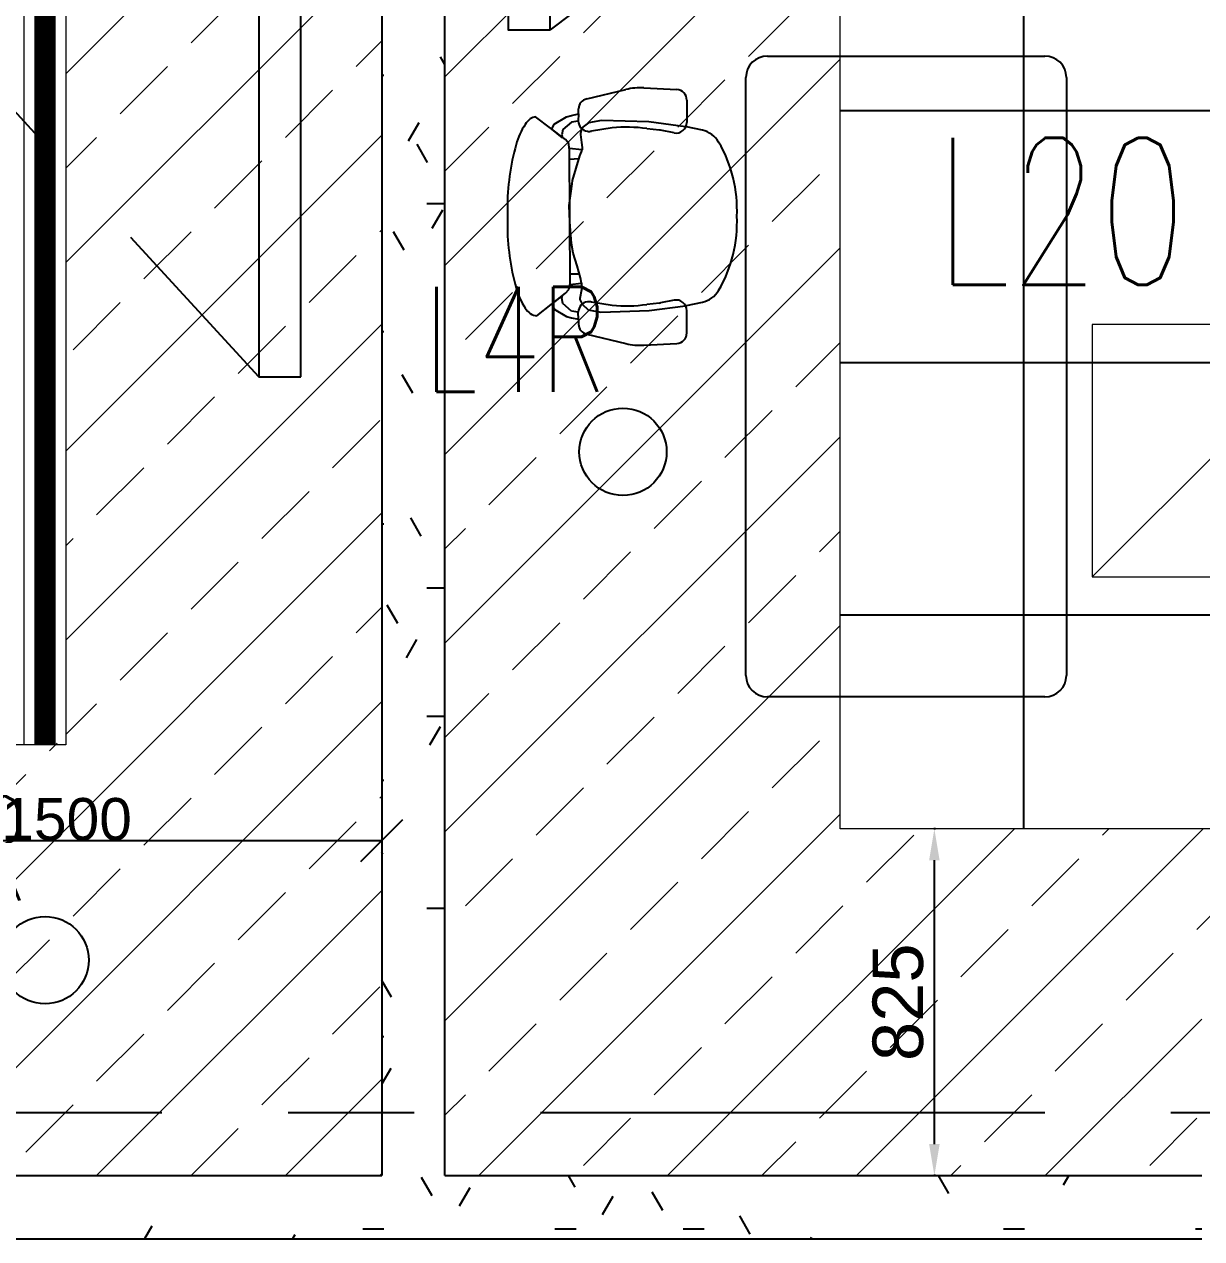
# Model space of a CAD drawing. Header units: millimetres. Extents: x -92759 to 184353, y -15225 to 86714.
# Drawn here: x 62201 to 65001, y 61041 to 63930 of the extents above; entities that cross this region are included whole.
import ezdxf

# ---------------------------------------------------------------- set-up
doc = ezdxf.new("R2010")
doc.units = ezdxf.units.MM
for name, pattern in [('HIDDEN', [0.375, 0.25, -0.125]), ('IDA - Center 2', [1950, 450, -300, 900, -300]), ('IDA - Grid Line', [2100, 1200, -300, 300, -300])]:
    doc.linetypes.add(name, pattern=pattern)
doc.layers.get('Defpoints').update_dxf_attribs({"color": 8})
for name, color, linetype in [('0-1', 9, 'Continuous'), ('A-_FURT----_E', 9, 'Continuous'), ('A-_WALL----_H-1', 9, 'Continuous'), ('A-_WALLPRTN_E', 8, 'Continuous'), ('A-PATT-CONC', 8, 'Continuous'), ('E-_LIGT----_E-', 3, 'Continuous'), ('E-legend', 1, 'Continuous'), ('E-LIGHT----E', 1, 'Continuous'), ('M-_SANIFIXR_E', 9, 'Continuous')]:
    doc.layers.add(name, color=color, linetype=linetype)
doc.layers.add('HFI 9MM FPB', color=94, linetype='Continuous', lineweight=5)
doc.layers.add('S-_ANOTGRID_E-1', color=9, linetype='IDA - Grid Line', true_color=0x808080)
doc.styles.add('Arial', font='arial.ttf')
doc.styles.add('Simplex', font='simplex_.ttf', dxfattribs={"width": 0.7, "height": 450})
doc.styles.get("Standard").update_dxf_attribs({"font": 'arial.ttf'})
doc.dimstyles.new('Home Fibre 02', dxfattribs={"dimscale": 0, "dimtxt": 120, "dimasz": 75, "dimexe": 1.25, "dimexo": 0.625, "dimgap": 25, "dimtad": 1, "dimtoh": 1, "dimdec": 0, "dimtxsty": 'Arial', "dimcen": 2.5, "dimadec": 0, "dimazin": 0, "dimtfac": 1, "dimtdec": 0, "dimtmove": 0, "dimatfit": 3, "dimfxl": 3, "dimarcsym": 0})
doc.dimstyles.new('STANDARD_ACAD', dxfattribs={"dimtxt": 0.18, "dimasz": 0.18, "dimexe": 0.18, "dimexo": 0.0625, "dimgap": 0.09, "dimtad": 0, "dimtih": 1, "dimtoh": 1, "dimdec": 4, "dimzin": 0, "dimdsep": 46, "dimtxsty": 'Standard', "dimcen": 0.09, "dimadec": 0, "dimazin": 0, "dimtfac": 1, "dimtdec": 4, "dimtofl": 0, "dimtmove": 0, "dimatfit": 3, "dimfxl": 1, "dimtolj": 1, "dimtzin": 0, "dimarcsym": 0})
pattern_1 = [(0, (-11670.95, 40338.29), (609.6, 152.4), [50.292, -406.908, 50.292, -406.908, -2438.4]), (0, (-11670.95, 40338.29), (609.6, 152.4), [-914.4, 50.292, -864.108, 50.292, -406.908, -1066.8]), (0, (-11670.95, 40338.29), (609.6, 152.4), [-2286, 50.292, -254.508, 50.292, -711.708]), (120, (-11442.35, 40414.49), (-436.7823, 451.7291), [50.292, -406.908, 50.292, -406.908, -2438.4]), (120, (-11442.35, 40414.49), (-436.7823, 451.7291), [-914.4, 50.292, -864.108, 50.292, -406.908, -1066.8]), (120, (-11442.35, 40414.49), (-436.7823, 451.7291), [-2286, 50.292, -254.508, 50.292, -711.708]), (240, (-11366.15, 40719.29), (-172.8177, -604.1291), [50.292, -406.908, 50.292, -406.908, -2438.4]), (240, (-11366.15, 40719.29), (-172.8177, -604.1291), [-914.4, 50.292, -864.108, 50.292, -406.908, -1066.8]), (240, (-11366.15, 40719.29), (-172.8177, -604.1291), [-2286, 50.292, -254.508, 50.292, -711.708])]

# ---------------------------------------------------------------- blocks, each defined once
blk = doc.blocks.new('Steelcase_AM_Table_Conference_Groupwork_Training_NonFlip - 30D x 60W-8500136-2ND STOREY Copy 1')
at = {"layer": 'A-_FURT----_E'}
for p, q in [((-727.6, 444.5), (694.8, 444.5)), ((-778.4, -266.7), (-778.4, 393.7)), ((745.6, 393.7), (745.6, -266.7)), ((694.8, -317.5), (-727.6, -317.5))]:
    blk.add_line(p, q, dxfattribs=at)
for centre, start, end in [((-727.6, 393.7), 90, 180), ((694.8, 393.7), 0, 90), ((-727.6, -266.7), 180, 270), ((694.8, -266.7), 270, 0)]:
    blk.add_arc(centre, 50.8, start, end, dxfattribs=at)
blk = doc.blocks.new('HermanMiller_Seating_NewAeronWorkChairASize - A Size Low-Hgt Range Adj Std Tlt Hgt Adj Plus Pivot Arms Leather Armpads Basic Back Sup-8509503-2ND STOREY Copy 1')
at = {"layer": 'A-_FURT----_E'}
for p, q in [((-70.1, 279.3), (22.9, 301.4)), ((66, 305.3), (143.9, 301.4)), ((168, 276), (168, 223.2)), ((-120.9, 182.1), (-191.8, 236.5)), ((-147.9, 219.2), (-117.8, 236.6)), ((-117.8, 236.6), (-106.6, 239.8)), ((-106.6, 239.8), (-89.9, 243.1)), ((-89.9, 243.1), (-90.2, 226.4)), ((-89.9, 243.1), (-89.6, 255.1)), ((-153.3, 207.1), (-147.9, 219.2)), ((-127.5, 186.8), (-153.3, 207.1)), ((-127.3, 206.5), (-128.9, 193.8)), ((-106.6, 223.9), (-127.3, 206.5)), ((-90.2, 226.4), (-106.6, 223.9)), ((-81.7, 210), (-85.1, 196.7)), ((-66.2, 222.4), (-81.7, 210)), ((-35.1, 227.3), (-66.2, 222.4)), ((-9.4, 210.4), (-58.5, 202.6)), ((78, 224.5), (-35.1, 227.3)), ((103.4, 205), (73.2, 208.2)), ((165.1, 212.9), (78, 224.5)), ((137.6, 198.2), (105.6, 204.6)), ((167.5, 212.7), (165.1, 212.9)), ((205.1, 204.4), (167.5, 212.7)), ((-128.9, 193.8), (-127.5, 186.8)), ((-113, 172.8), (-120.9, 182.1)), ((-85.1, 196.7), (-85.1, 194)), ((-85.1, 194), (-82.4, 175.4)), ((-82.4, 175.4), (-81.1, 163.5)), ((-111.6, 160.8), (-113, 172.8)), ((-111.6, 160.8), (-110.3, -162.1)), ((-81.1, 158), (-111.6, 160.8)), ((-86.4, 143.5), (-81.1, 156.8)), ((-81.1, 163.5), (-81.1, 158)), ((-111.5, 135.5), (-88.4, 136.9)), ((-103.7, 85.1), (-86.4, 143.5)), ((-111.6, 25.3), (-105, 77.1)), ((-105, 77.1), (-103.7, 85.1)), ((-258.9, 18.3), (-258.9, 0)), ((-110.3, -13.3), (-111.6, 25.3)), ((-258.9, 0), (-258.9, -18.3)), ((-106.3, -65.1), (-110.3, -13.3)), ((-102.3, -87.7), (-106.3, -65.1)), ((-93, -118.3), (-102.3, -87.7)), ((-110.4, -136.9), (-87.7, -136.9)), ((-85.1, -146.2), (-93, -118.3)), ((-113, -174.1), (-110.3, -162.1)), ((-110.3, -162.1), (-82.4, -159.4)), ((-82.4, -159.5), (-85.1, -146.2)), ((-82.4, -159.4), (-82.4, -175.4)), ((-188.6, -236.8), (-120.9, -183.4)), ((-127.5, -188.3), (-153.3, -208.7)), ((-128.9, -195.3), (-127.5, -188.3)), ((-127.3, -208), (-128.9, -195.3)), ((-120.9, -183.4), (-113, -174.1)), ((-82.4, -175.4), (-86.4, -195.4)), ((-86.4, -195.4), (-86.4, -198)), ((-86.4, -198), (-80.8, -209.2)), ((137.6, -199.8), (105.6, -206.2)), ((-153.3, -208.7), (-147.9, -220.7)), ((-147.9, -220.7), (-117.8, -238.2)), ((-106.6, -225.5), (-127.3, -208)), ((-90.2, -228), (-106.6, -225.5)), ((-89.9, -244.7), (-90.2, -228)), ((-80.8, -209.2), (-66.5, -222.9)), ((-66.5, -222.9), (-36.8, -228.5)), ((-9.4, -212), (-58.5, -204.1)), ((-36.8, -228.5), (78.7, -224)), ((103.4, -206.6), (73.2, -209.8)), ((78.7, -224), (165.1, -212.9)), ((165.1, -212.9), (167.5, -212.7)), ((167.5, -212.7), (205, -204.5)), ((168, -277.6), (168, -224.7)), ((-117.8, -238.2), (-106.6, -241.4)), ((-106.6, -241.4), (-89.9, -244.7)), ((-89.9, -244.7), (-89.6, -256.7)), ((-70.1, -280.8), (22.9, -303)), ((66, -306.9), (143.9, -302.9))]:
    blk.add_line(p, q, dxfattribs=at)
for centre, radius, start, end in [((58.2, 153.1), 152.4, 87.0643, 103.3925), ((142.6, 276), 25.4, 0, 87.0643), ((-64.2, 254.5), 25.4, 103.3925, 178.698), ((-176.2, 192.7), 48, 126.1981, 147.6103), ((-188, 208.8), 28, 97.9129, 126.1981), ((-65, 122.2), 179.6, 147.6103, 164.3146), ((-64.9, 227.2), 25.4, 181.636, 262.725), ((-64.9, 227.2), 25.4, 262.725, 284.3814), ((23, -138.3), 350.2, 81.7564, 95.3033), ((100.6, 179.7), 25.4, 78.6901, 83.8298), ((142.6, 223.2), 25.4, 258.6901, 0), ((192.4, 146.3), 59.5, 30.4458, 77.6542), ((-29.5, 15.8), 316.9, 357.1336, 30.4458), ((304.8, 18.3), 563.7, 164.3146, 180), ((304.8, -18.3), 563.7, 180, 195.6854), ((-29.5, -15.8), 316.9, 329.5542, 2.8664), ((-65, -122.2), 179.6, 195.6854, 212.3897), ((142.6, -224.7), 25.4, 0, 101.3099), ((192.4, -146.3), 59.5, 282.2053, 329.5542), ((-176.2, -192.7), 48, 212.3897, 233.8019), ((-64.9, -228.8), 25.4, 97.275, 178.364), ((-64.9, -228.8), 25.4, 75.6186, 97.275), ((23, 136.8), 350.2, 264.6967, 278.2436), ((100.6, -181.3), 25.4, 276.1702, 281.3099), ((-188, -208.8), 28, 233.8019, 268.6864), ((-64.2, -256.1), 25.4, 181.302, 256.6075), ((142.6, -277.6), 25.4, 272.9357, 0), ((58.2, -154.7), 152.4, 256.6075, 272.9357)]:
    blk.add_arc(centre, radius, start, end, dxfattribs=at)
blk = doc.blocks.new('_ArchTick')
at = {"color": 0, "linetype": 'ByBlock', "lineweight": -2}
blk.add_lwpolyline([(-0.5, -0.5), (0.5, 0.5)], dxfattribs=at)
blk = doc.blocks.new('_Oblique')
at = {"color": 0, "linetype": 'ByBlock', "lineweight": -2}
blk.add_line((-0.5, -0.5), (0.5, 0.5), dxfattribs=at)
blk = doc.blocks.new('*D478')
at = {"layer": '0-1', "color": 0, "lineweight": -2, "transparency": 16777216}
for p, q in [((-28749.8, -16825.2), (-28749.8, -17353)), ((-27249.8, -16825.2), (-27249.8, -17353)), ((-28749.8, -17352.8), (-27249.8, -17352.8))]:
    blk.add_line(p, q, dxfattribs=at)
at = {"layer": 'Defpoints', "color": 0, "transparency": 16777216}
for p in [(-28749.8, -16825.1), (-27249.8, -16825.1), (-27249.8, -17352.8)]:
    blk.add_point(p, dxfattribs=at)
at = {"layer": '0-1', "color": 0, "lineweight": -2, "transparency": 16777216, "xscale": 100, "yscale": 100, "zscale": 100, "rotation": 180}
blk.add_blockref('_ArchTick', (-28749.8, -17352.8), dxfattribs=at)
at = {"layer": '0-1', "color": 0, "lineweight": -2, "transparency": 16777216, "xscale": 100, "yscale": 100, "zscale": 100}
blk.add_blockref('_Oblique', (-27249.8, -17352.8), dxfattribs=at)
at = {"layer": '0-1', "color": 0, "transparency": 16777216, "insert": (-27999.8, -17302.7), "char_height": 100, "attachment_point": 5}
blk.add_mtext('\\A1;1500', dxfattribs=at)
blk = doc.blocks.new('*D835')
at = {"layer": 'Defpoints', "color": 0, "transparency": 16777216}
for p in [(-388253.9, -158302.3), (-388250.3, -158302.3), (-388250.3, -159127.3)]:
    blk.add_point(p, dxfattribs=at)
at = {"layer": 'HFI 9MM FPB', "color": 0, "lineweight": -2, "transparency": 16777216}
for p, q in [((-388250.9, -158302.3), (-388255.1, -158302.3)), ((-388253.9, -159052.3), (-388253.9, -158377.3)), ((-388250.9, -159127.3), (-388255.1, -159127.3))]:
    blk.add_line(p, q, dxfattribs=at)
at = {"layer": 'HFI 9MM FPB', "color": 0, "transparency": 16777216}
for points in [[(-388266.4, -158377.3), (-388241.4, -158377.3), (-388253.9, -158302.3)], [(-388266.4, -159052.3), (-388241.4, -159052.3), (-388253.9, -159127.3)]]:
    blk.add_solid(points, dxfattribs=at)
at = {"layer": 'HFI 9MM FPB', "color": 0, "transparency": 16777216, "insert": (-388340.1, -158714.8), "char_height": 120, "attachment_point": 5, "rotation": 90, "style": 'Arial'}
blk.add_mtext('825', dxfattribs=at)
blk = doc.blocks.new('A$C020d881d')
at = {"layer": 'E-legend', "lineweight": 25}
blk.add_circle((818.7, 172), 103.8, dxfattribs=at)
at = {"layer": 'E-legend', "lineweight": 25, "style": 'Simplex', "width": 0.7}
blk.add_text('L4R', height=250, dxfattribs=at).set_placement((345.2, 314.3))
blk = doc.blocks.new('L20')
at = {"layer": 'E-LIGHT----E', "lineweight": 5}
blk.add_line((-300, -300), (300, 300), dxfattribs=at)
blk.add_lwpolyline([(-300, -300), (300, -300), (300, 300), (-300, 300)], close=True, dxfattribs=at)
at = {"layer": 'E-LIGHT----E', "lineweight": 5, "style": 'Simplex', "width": 0.7}
blk.add_text('L20', height=350, dxfattribs=at).set_placement((-673.7, 394.3))
blk = doc.blocks.new('EL_B8_L2_R4')
at = {"color": 1, "linetype": 'HIDDEN', "ltscale": 20, "const_width": 50}
blk.add_lwpolyline([(-28051.3, -17125), (-28051.3, -12325)], dxfattribs=at)
at = {"layer": 'E-_LIGT----_E-', "ltscale": 0.5}
for p in [(-27495.3, -16600.4), (-28869.9, -17809.5)]:
    blk.add_blockref('A$C020d881d', p, dxfattribs=at)
at = {"layer": 'E-legend', "color": 0}
blk.add_blockref('L20', (-25260.5, -16425.8), dxfattribs=at)
blk = doc.blocks.new('1599_FURN_RHH_BLK8 _NEW__2ND STY_dwg-10261561-BLK8_RHH_2ND STOREY PLAN')
at = {"layer": '0-1', "linetype": 'IDA - Center 2'}
for p, q in [((-24302.3, -13499.1), (-26849.8, -15425.1)), ((-27542.4, -16250.1), (-28944.3, -14725.1))]:
    blk.add_line(p, q, dxfattribs=at)
at = {"layer": '0-1'}
for points in [[(-26849.8, -15425.1), (-26849.8, -11575.1), (-26949.8, -11575.1), (-26949.8, -15425.1), (-26849.8, -15425.1)], [(-27442.4, -16250.1), (-27442.4, -13200.1), (-27542.4, -13200.1), (-27542.4, -16250.1), (-27442.4, -16250.1)]]:
    blk.add_lwpolyline(points, dxfattribs=at)
at = {"layer": 'A-_FURT----_E', "rotation": 90}
blk.add_blockref('Steelcase_AM_Table_Conference_Groupwork_Training_NonFlip - 30D x 60W-8500136-2ND STOREY Copy 1', (-25939.3, -16232.7), dxfattribs=at)
at = {"layer": 'A-_FURT----_E'}
blk.add_blockref('HermanMiller_Seating_NewAeronWorkChairASize - A Size Low-Hgt Range Adj Std Tlt Hgt Adj Plus Pivot Arms Leather Armpads Basic Back Sup-8509503-2ND STOREY Copy 1', (-26692.5, -15868.1), dxfattribs=at)
at = {"layer": '0-1'}
dim = blk.add_linear_dim(base=(-27249.8, -17352.8), p1=(-28749.8, -16825.1), p2=(-27249.8, -16825.1), dimstyle='STANDARD_ACAD', override={"dimtxt": 100, "dimasz": 100, "dimtad": 1, "dimdec": 0, "dimblk1": 'ArchTick', "dimblk2": 'Oblique', "dimsah": 1, "dimtmove": 2}, dxfattribs=at)
dim.commit()
dim.dimension.update_dxf_attribs({"geometry": '*D478', "text_midpoint": (-27999.8, -17302.7)})
blk = doc.blocks.new('A$C3019c3af')
at = {"layer": 'A-_WALL----_H-1'}
h = blk.add_hatch(dxfattribs=at)
h.set_pattern_fill('FP_8', color=256, style=0, pattern_type=2)
h.set_pattern_definition(pattern_1)
h.paths.add_polyline_path([(-19500, 28450), (-19500, 37900), (-19650, 37900), (-19650, 28450)])
h = blk.add_hatch(dxfattribs=at)
h.set_pattern_fill('FP_8', color=256, style=0, pattern_type=2)
h.set_pattern_definition(pattern_1)
h.paths.add_polyline_path([(-17100, 28300), (-15175, 28300), (-15175, 28450), (-17100, 28450)])
h.paths.add_polyline_path([(-17700, 28300), (-17700, 28450), (-27300, 28450), (-27300, 28300), (-23188.5, 28300)])
at = {"layer": 'A-_WALLPRTN_E'}
for p, q in [((-19500, 28450), (-19500, 37300)), ((-19650, 35300), (-19650, 28450)), ((-27300, 28450), (-19650, 28450)), ((-19500, 28450), (-17700, 28450)), ((-27300, 28300), (-17700, 28300))]:
    blk.add_line(p, q, dxfattribs=at)
at = {"layer": 'S-_ANOTGRID_E-1'}
blk.add_line((-38173.1, 28600), (13784.7, 28600), dxfattribs=at)
at = {"layer": 'M-_SANIFIXR_E'}
blk.add_blockref('1599_FURN_RHH_BLK8 _NEW__2ND STY_dwg-10261561-BLK8_RHH_2ND STOREY PLAN', (7599.8, 46600.1), dxfattribs=at)
blk = doc.blocks.new('RCP_B8L2')
at = {"layer": 'A-PATT-CONC'}
h = blk.add_hatch(dxfattribs=at)
h.set_pattern_fill('ANSI37', color=256, scale=189, angle=45)
h.set_pattern_definition([(90, (-385478.34, -151102.3), (-600.075, 0), []), (180, (-385478.34, -151102.3), (-6e-14, -600.075), [])])
h.paths.add_polyline_path([(-388478, -151102.3), (-385478.3, -151102.3), (-385478.3, -158302.3), (-388478, -158302.3)])
at = {"layer": 'HFI 9MM FPB'}
h = blk.add_hatch(dxfattribs=at)
h.set_pattern_fill('ANSI33', color=256, scale=50)
h.set_pattern_definition([(45, (-581589.02, -147239), (-224.5064, 224.5064), []), (45, (-581364.5, -147239), (-224.5064, 224.5064), [158.75, -79.375])])
h.paths.add_polyline_path([(-388478, -151102.3), (-385478.3, -151102.3), (-385478.3, -158302.3), (-388478, -158302.3)], flags=16)
h.paths.add_polyline_path([(-389418.1, -150277.3), (-387018.1, -150277.3), (-387018.1, -149827.3), (-384618.1, -149827.3), (-384618.1, -159127.3), (-387018.1, -159127.3), (-387018.1, -158677.3), (-387618.1, -158677.3), (-387618.1, -159127.3), (-389418.1, -159127.3)])
h = blk.add_hatch(dxfattribs=at)
h.set_pattern_fill('ANSI33', color=256, scale=50)
h.set_pattern_definition([(45, (-381589.02, -647239), (-224.5064, 224.5064), []), (45, (-381364.5, -647239), (-224.5064, 224.5064), [158.75, -79.375])])
h.paths.add_polyline_path([(-396916.6, -153298.3), (-390319.6, -153298.3), (-390319.6, -158098.3), (-396916.6, -158098.3)], flags=16)
edge = h.paths.add_edge_path()
edge.add_line((-397702.1, -152277.3), (-389568.1, -152277.3))
edge.add_line((-389568.1, -152277.3), (-389568.1, -159127.3))
edge.add_line((-389568.1, -159127.3), (-397218.1, -159127.3))
edge.add_line((-397218.1, -159127.3), (-397218.1, -158677.3))
edge.add_line((-397218.1, -158677.3), (-397668.1, -158677.3))
edge.add_line((-397668.1, -158677.3), (-397668.1, -152277.3))
for points in [[(-388478, -151102.3), (-385478.3, -151102.3), (-385478.3, -158302.3), (-388478, -158302.3)], [(-397668.1, -152277.3), (-389568.1, -152277.3), (-389568.1, -159127.3), (-397668.1, -159127.3)], [(-396916.6, -153302.3), (-390319.6, -153302.3), (-390319.6, -158102.3), (-396916.6, -158102.3)], [(-390419.1, -158102.3), (-390419.1, -153302.3), (-390319.6, -153302.3), (-390319.6, -158102.3)]]:
    blk.add_lwpolyline(points, close=True, dxfattribs=at)
dim = blk.add_linear_dim(base=(-388253.9, -158302.3), p1=(-388250.3, -159127.3), p2=(-388250.3, -158302.3), angle=90, dimstyle='Home Fibre 02', override={"dimscale": 1}, dxfattribs=at)
dim.commit()
dim.dimension.update_dxf_attribs({"geometry": '*D835', "text_midpoint": (-388340.1, -158714.8)})

msp = doc.modelspace()

# ---------------------------------------------------------------- block references
at = {"layer": '0-1'}
msp.add_blockref('A$C3019c3af', (82701.1, 32741.2), dxfattribs=at)
at = {"layer": 'A-PATT-CONC'}
msp.add_blockref('RCP_B8L2', (452619.1, 220318.5), dxfattribs=at)
at = {"layer": 'E-legend', "color": 7}
msp.add_blockref('EL_B8_L2_R4', (90301.1, 79341.2), dxfattribs=at)

doc.saveas('drawing.dxf')
